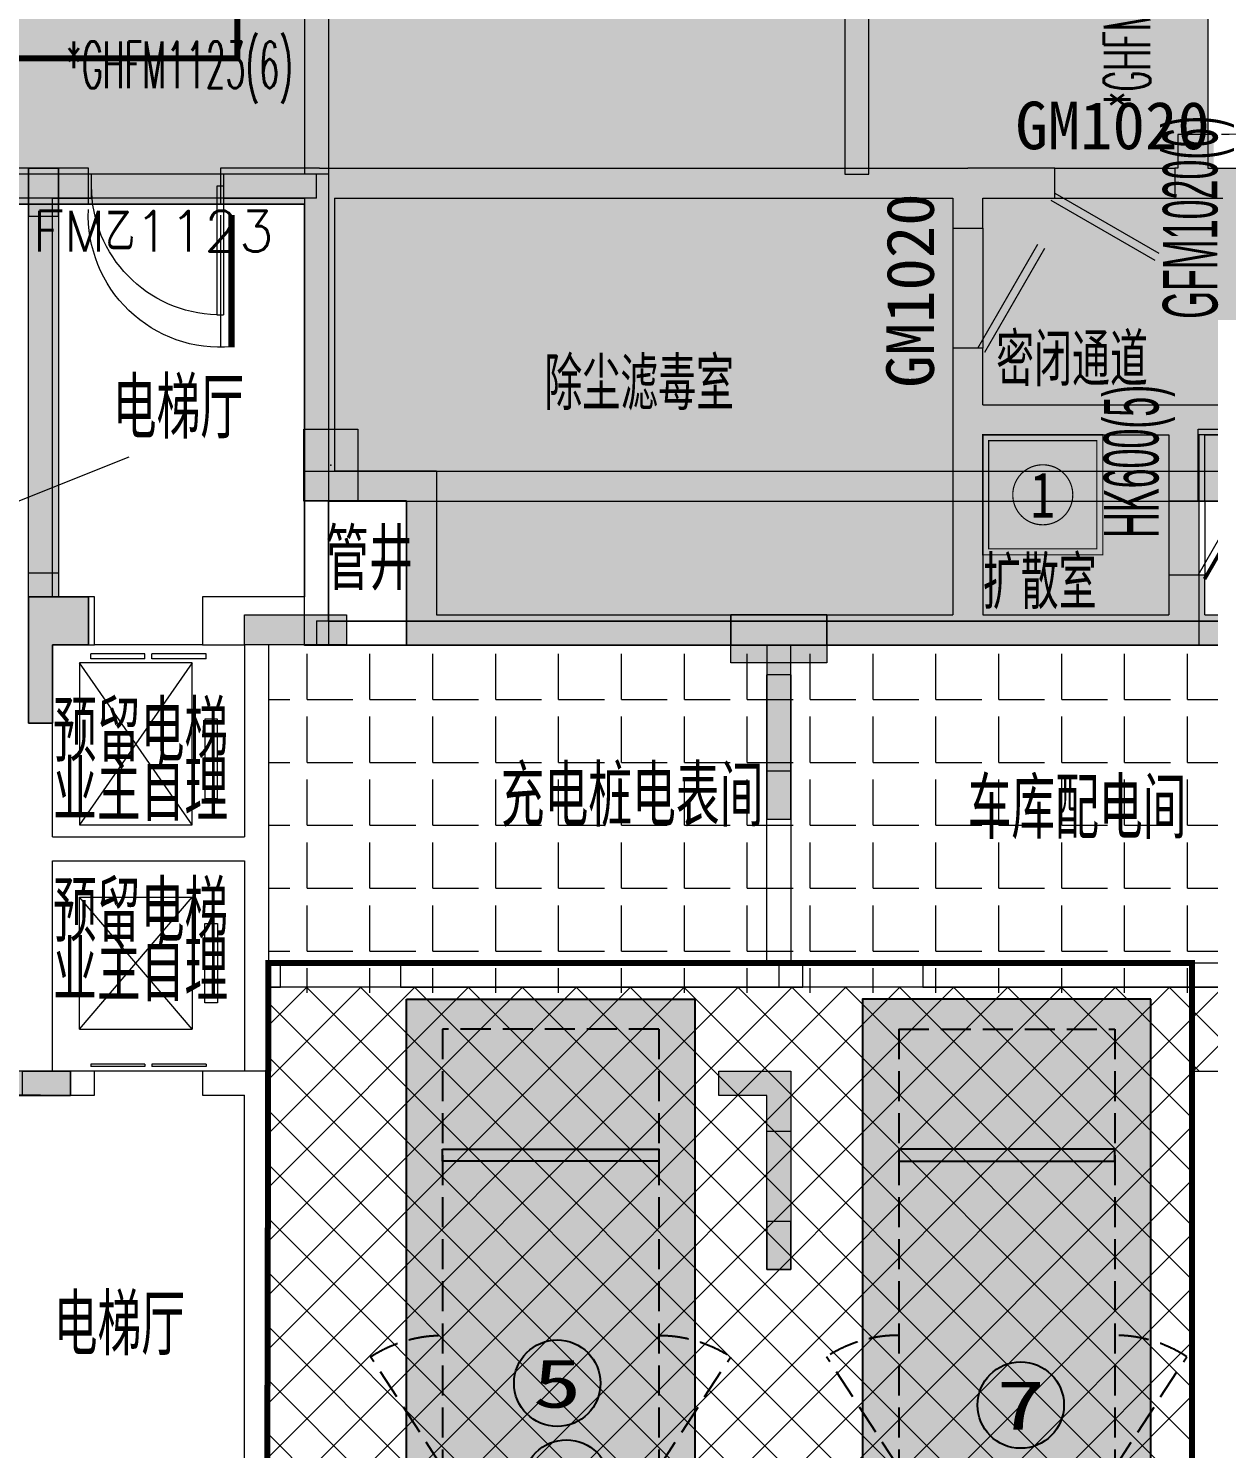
# Model space of a CAD drawing. Extents: x -264757 to 86229, y 4049843 to 4347093.
# Drawn here: x -57534 to -47703, y 4094765 to 4106591 of the extents above; entities that cross this region are included whole.
import ezdxf
from ezdxf.enums import TextEntityAlignment as Align

# ---------------------------------------------------------------- set-up
doc = ezdxf.new("R2010")
doc.units = 0
doc.header["$LTSCALE"] = 1000
doc.header["$MEASUREMENT"] = 0
doc.linetypes.add('AX-01DK-PB01$1$A-001-车位参照B1$0$A-001-车位参照B1$0$A-001-车位参照B1$0$A-H4-001-基本图形$0$A-001-车位B1$0$DASH', pattern=[0.35, 0.25, -0.1])
doc.linetypes.add('DASH', pattern=[0.35, 0.25, -0.1])
for name, color, linetype, plot in [('AX-01DK-PB01$0$AX-001DK-01-PB01-02$0$A-3-WinF(Text)', 8, 'Continuous', False), ('AX-01DK-PB01$0$AX-03CK-02-PB01$0$AX-03CK-02-PB01$0$WINDOW_TEXT', 8, 'Continuous', False), ('AX-01DK-PB01$0$AX-03CK-02-PB01$0$AX-03CK-02-PB01$0$人防$0$WINDOW_TEXT', 8, 'Continuous', False)]:
    doc.layers.add(name, color=color, linetype=linetype, plot=plot)
for name, color, linetype in [('AX-01DK-PB01$0$AX-03CK-02-PB01$0$AX-03CK-02-PB01$0$PUB_HATCH', 8, 'Continuous'), ('AX-01DK-PB01$0$AX-03CK-02-PB01$0$AX-03CK-02-PB01$0$人防$0$人防$0$A-WIND-IDEN', 8, 'Continuous'), ('不利因素5-单面靠墙', 7, 'Continuous'), ('不利因素7-三面靠墙', 7, 'Continuous'), ('不利因素9-坡道上停车', 7, 'Continuous'), ('子母车位', 7, 'Continuous')]:
    doc.layers.add(name, color=color, linetype=linetype)
doc.layers.add('无关图层', color=8, linetype='Continuous', lineweight=0)
doc.layers.add('无关图层 @ 1', color=8, linetype='Continuous', lineweight=0)
doc.layers.add('车位归属楼栋范围线', color=7, linetype='Continuous', true_color=0x19e6c7)
doc.styles.add('AX-01DK-PB01$0$AX-001DK-01-PB01-02$0$_TCH_WINDOW', font='SIMPLEX', dxfattribs={"bigfont": 'GBCBIG'})
doc.styles.add('AX-01DK-PB01$0$AX-03CK-02-PB01$0$_TCH_DIM', font='SIMPLEX', dxfattribs={"bigfont": 'GBCBIG'})
doc.styles.add('AX-01DK-PB01$0$AX-03CK-02-PB01$0$AX-03CK-02-PB01$0$_TCH_DIM', font='SIMPLEX', dxfattribs={"bigfont": 'GBCBIG'})
doc.styles.add('AX-01DK-PB01$0$AX-03CK-02-PB01$0$AX-03CK-02-PB01$0$_TCH_DIM_T3', font='SIMPLEX', dxfattribs={"width": 0.705882, "bigfont": 'GBCBIG'})
doc.styles.add('AX-01DK-PB01$0$AX-03CK-02-PB01$0$AX-03CK-02-PB01$0$人防$0$人防$0$_TCH_DIM', font='$ GAD E', dxfattribs={"width": 0.7, "bigfont": '$ GAD C'})
doc.styles.add('AX-01DK-PB01$0$Standard', font='gbenor.shx', dxfattribs={"bigfont": 'gbcbig.shx'})
doc.styles.add('AX-01DK-PB01$1$AX-001DK-01-PB01-02$0$Standard', font='gbenor.shx', dxfattribs={"bigfont": 'gbcbig.shx'})
doc.styles.add('AX-ACK-P01-WALL$0$黑体', font='simhei.ttf')
doc.styles.add('SX-ACK-PB01-WNC-ALL$0$黑体', font='simhei.ttf')
doc.styles.add('坑编号', font='', dxfattribs={"width": 0.8})
doc.styles.add('宋体', font='')
doc.styles.get('坑编号').set_extended_font_data('SimSun')
doc.styles.get('宋体').set_extended_font_data('SimSun')

# ---------------------------------------------------------------- blocks, each defined once
blk = doc.blocks.new('A$C741380cb')
at = {"layer": '子母车位', "true_color": 0x0617f9}
h = blk.add_hatch(color=5, dxfattribs=at)
h.dxf.hatch_style = 1
h.paths.add_polyline_path([(2400, 0), (2400, -10400), (0, -10400), (0, 0)])
blk = doc.blocks.new('子母车位1')
at = {"layer": '子母车位', "color": 8, "linetype": 'AX-01DK-PB01$1$A-001-车位参照B1$0$A-001-车位参照B1$0$A-001-车位参照B1$0$A-H4-001-基本图形$0$A-001-车位B1$0$DASH'}
for p, q in [((330318, -478521), (332118, -478521)), ((330318, -478521), (330318, -483071, 0)), ((332118, -478521), (332118, -483071, 0)), ((330318, -483071, 0), (332118, -483071, 0)), ((330318, -483621, 0), (332118, -483621, 0)), ((330318, -483621, 0), (330318, -488371)), ((332118, -483621, 0), (332118, -488371)), ((330318, -488371), (332118, -488371))]:
    blk.add_line(p, q, dxfattribs=at)
at = {"layer": '子母车位', "color": 83}
for p, q in [((330018, -483371, 0), (330018, -488671)), ((330018, -483371, 0), (332418, -483371, 0)), ((332418, -483371, 0), (332418, -488671)), ((330018, -488671), (332418, -488671))]:
    blk.add_line(p, q, dxfattribs=at)
blk.add_lwpolyline([(332418, -478271), (330018, -478271), (330018, -483371), (332418, -483371)], close=True, dxfattribs=at)
at = {"layer": '子母车位'}
blk.add_lwpolyline([(332118, -479521), (330318, -479521), (330318, -479621), (332118, -479621)], close=True, dxfattribs=at)
at = {"layer": '子母车位', "linetype": 'AX-01DK-PB01$1$A-001-车位参照B1$0$A-001-车位参照B1$0$A-001-车位参照B1$0$A-H4-001-基本图形$0$A-001-车位B1$0$DASH'}
for points in [[(330318, -482171), (329718, -481249)], [(332118, -482171), (332718, -481249)]]:
    blk.add_lwpolyline(points, dxfattribs=at)
at = {"layer": '子母车位', "elevation": 0}
blk.add_lwpolyline([(332118, -484621), (330318, -484621), (330318, -484721), (332118, -484721)], close=True, dxfattribs=at)
at = {"layer": '子母车位', "linetype": 'AX-01DK-PB01$1$A-001-车位参照B1$0$A-001-车位参照B1$0$A-001-车位参照B1$0$A-H4-001-基本图形$0$A-001-车位B1$0$DASH', "elevation": 0}
for points in [[(330318, -487471), (329718, -486549)], [(332118, -487471), (332718, -486549)]]:
    blk.add_lwpolyline(points, dxfattribs=at)
at = {"layer": '子母车位', "linetype": 'AX-01DK-PB01$1$A-001-车位参照B1$0$A-001-车位参照B1$0$A-001-车位参照B1$0$A-H4-001-基本图形$0$A-001-车位B1$0$DASH'}
for centre, start, end in [((330318, -482171, 0), 89.9997, 123.0554), ((332118, -482171, 0), 56.9439, 89.9997), ((330318, -487471), 89.9997, 123.0554), ((332118, -487471), 56.9439, 89.9997)]:
    blk.add_arc(centre, 1100, start, end, dxfattribs=at)
at = {"layer": '子母车位', "rotation": 179.9996583709065}
blk.add_blockref('A$C741380cb', (332418, -488671), dxfattribs=at)
blk = doc.blocks.new('SX-ACK-PB01-WNC-ALL$0$20200722.21183209')
at = {"layer": '不利因素5-单面靠墙', "true_color": 0x6d711d}
h = blk.add_hatch(color=66, dxfattribs=at)
h.dxf.hatch_style = 1
edge = h.paths.add_edge_path()
edge.add_arc((360, 360), 360, 0, 360)
at = {"layer": '不利因素5-单面靠墙'}
blk.add_circle((360, 360), 360, dxfattribs=at)
at = {"layer": '不利因素5-单面靠墙', "style": 'SX-ACK-PB01-WNC-ALL$0$黑体', "width": 1.390625}
blk.add_text('5', height=407, dxfattribs=at).set_placement((156, 156), (564, 156), align=Align.FIT)
blk = doc.blocks.new('SX-ACK-PB01-WNC-ALL$0$20200722.21183793')
at = {"layer": '不利因素7-三面靠墙', "true_color": 0xed96f4}
h = blk.add_hatch(color=201, dxfattribs=at)
h.dxf.hatch_style = 1
edge = h.paths.add_edge_path()
edge.add_arc((360, 360), 360, 0, 360)
at = {"layer": '不利因素7-三面靠墙'}
blk.add_circle((360, 360), 360, dxfattribs=at)
at = {"layer": '不利因素7-三面靠墙', "style": 'SX-ACK-PB01-WNC-ALL$0$黑体', "width": 1.390625}
blk.add_text('7', height=407, dxfattribs=at).set_placement((156, 156), (564, 156), align=Align.FIT)
blk = doc.blocks.new('AX-ACK-P01-WALL$0$20200722.21184440')
at = {"layer": '不利因素9-坡道上停车', "true_color": 0x6a96bd}
h = blk.add_hatch(color=153, dxfattribs=at)
h.dxf.hatch_style = 1
edge = h.paths.add_edge_path()
edge.add_arc((360, 360), 360, 0, 360)
at = {"layer": '不利因素9-坡道上停车'}
blk.add_circle((360, 360), 360, dxfattribs=at)
at = {"layer": '不利因素9-坡道上停车', "style": 'AX-ACK-P01-WALL$0$黑体', "width": 0.695313}
blk.add_text('16', height=407.3, dxfattribs=at).set_placement((156, 156), (564, 156), align=Align.FIT)
blk = doc.blocks.new('AX-01DK-PB01-RFTC')
at = {"layer": '无关图层'}
h = blk.add_hatch(color=251, dxfattribs=at)
h.dxf.hatch_style = 1
h.paths.add_polyline_path([(19773, -61220), (19773, -62171), (18423, -62170), (18423, -70471), (12324, -70471), (12323, -62170), (7773, -62170), (7777, -120370), (8177, -120370), (8177, -120315), (14323, -119683), (14322, -126122), (25972, -126122), (25972, -124922), (26822, -124926), (26822, -122452), (33923, -122452), (33923, -124922), (34773, -124922), (34773, -126122), (41373, -126125), (41373, -124372), (41823, -124372), (41823, -122152), (41447, -122152), (41447, -120270), (48923, -120270), (48923, -123125), (49323, -123125), (49323, -124675), (51824, -124674), (51824, -124055), (54717, -124055), (54717, -125871), (56816, -125871), (56816, -116250), (55967, -116250), (55967, -111420), (63072, -111420), (63072, -103570), (62080, -103570), (62073, -94584), (64569, -94584), (64573, -65385), (66999, -65385), (67002, -52470), (67402, -52470), (67397, -31965), (65807, -31965), (65807, -26418), (68456, -26418), (68457, -17070), (67422, -17070), (67422, -13843), (60301, -13843), (60302, -3770), (55750, -3770), (55750, -12070), (49652, -12070), (49649, -9275), (45355, -9275), (45349, -3821), (40751, -3820), (40750, -12070), (34663, -12070), (34649, -3820), (25757, -3820), (25757, -12071), (19650, -12071), (19650, -3820), (10752, -3820), (10751, -12072), (4662, -12071), (4661, -3769), (4150, -3770), (100, -3769), (100, -23171), (-701, -23171), (-701, -29550), (100, -29550), (11250, -29550), (11250, -32020), (12100, -32020), (12100, -32970), (10750, -32970), (10754, -41272), (4647, -41271), (4650, -32970), (1953, -32970), (1953, -34670), (100, -34670), (100, -57801), (9743, -57801), (9743, -57272), (13567, -57272), (13567, -56751), (15417, -56751), (15416, -58750), (18923, -58750), (18923, -61220)])
h.paths.add_polyline_path([(41812, -58753), (48919, -58753), (48919, -61220), (49773, -61220), (49773, -62170), (48419, -62173), (48426, -70475), (42319, -70475), (42324, -67872), (39323, -67876), (39323, -62423), (41812, -62423)], flags=16)
h.paths.add_polyline_path([(33923, -58751), (33923, -61220), (34773, -61220), (34773, -62170), (33423, -62171), (33430, -70475), (27323, -70475), (27323, -62171), (26373, -62170), (26373, -60670), (26815, -60670), (26823, -58751), (31623, -58751), (31623, -58751)], flags=16)
h.paths.add_polyline_path([(40754, -41272), (34647, -41271), (34650, -32970), (33700, -32970), (33700, -31470), (34142, -31470), (34150, -29551), (38951, -29551), (38950, -29550), (41250, -29550), (41250, -32020), (42100, -32020), (42100, -32970), (40750, -32970)], flags=16)
h.paths.add_polyline_path([(49647, -41270), (49655, -38470), (45349, -38475), (45349, -33220), (49142, -33220), (49142, -29550), (56249, -29550), (56250, -32020), (57100, -32020), (57100, -32970), (55749, -32970), (55754, -41271)], flags=16)
h.paths.add_polyline_path([(25764, -41272), (19657, -41271), (19657, -32970), (19150, -32970), (19150, -29550), (26257, -29550), (26250, -32020), (27100, -32020), (27100, -32970), (25757, -32970)], flags=16)
h.paths.add_polyline_path([(41812, -87950), (48919, -87950), (48919, -90420), (49773, -90420), (49773, -91370), (48419, -91370), (48428, -99684), (41519, -99659), (41519, -97070), (39326, -97074), (39319, -91620), (41822, -91620)], flags=16)
h.paths.add_polyline_path([(33925, -87950), (33923, -90420), (34773, -90420), (34773, -91370), (33425, -91370), (33428, -99683), (26519, -99658), (26523, -95371), (27330, -95371), (27324, -91371), (26373, -91370), (26373, -89870), (26823, -89870), (26823, -87951), (31623, -87951), (31623, -87951)], flags=16)
h.paths.add_polyline_path([(18923, -87950), (18922, -90419), (19772, -90419), (19772, -91369), (18420, -91369), (18427, -99677), (11523, -99666), (11523, -95370), (12323, -95370), (12323, -91370), (10974, -91370), (10974, -90420), (11823, -90420), (11823, -87950)], flags=16)
h.paths.add_polyline_path([(62209, -60116), (64273, -60116), (64273, -55267), (62209, -55267)], flags=16)
h.paths.add_polyline_path([(59799, -89432), (61752, -89432), (61752, -84521), (59799, -84521)], flags=16)
blk.add_lwpolyline([(41447, -120270), (41447, -122152), (41823, -122152), (41823, -124372), (41373, -124372), (41373, -126125), (34773, -126122), (34773, -124922), (33923, -124922), (33923, -122452), (26822, -122452), (26822, -124926), (25972, -124922), (25972, -126122), (14322, -126122), (14323, -119683)], dxfattribs=at)
blk = doc.blocks.new('*U103')
at = {"layer": '无关图层', "const_width": 10}
for points in [[(1000, 0), (0, 0), (0, 1000), (1000, 1000)], [(950, 50), (50, 50), (50, 950), (950, 950)]]:
    blk.add_lwpolyline(points, close=True, dxfattribs=at)
blk.add_lwpolyline([(500, 750, 0.098491), (404, 731, 0.098491), (323, 677, 0.098491), (269, 596, 0.098491), (250, 500, 0.098491), (269, 404, 0.098491), (323, 323, 0.098491), (404, 269, 0.098491), (500, 250, 0.098491), (596, 269, 0.098491), (677, 323, 0.098491), (731, 404, 0.098491), (750, 500, 0.098491), (731, 596, 0.098491), (677, 677, 0.098491), (596, 731, 0.098491)], format="xyb", close=True, dxfattribs=at)
at = {"layer": '无关图层', "style": '坑编号', "width": 0.8}
blk.add_attdef('X', text='', height=380, dxfattribs=at).set_placement((500, 500), align=Align.MIDDLE_CENTER)
blk = doc.blocks.new('*U169')
at = {"layer": '无关图层'}
ref = blk.add_blockref('*U103', (-49584, 4102207), dxfattribs=at)
ref.add_attrib('X', '1', dxfattribs={"layer": '无关图层 @ 1', "height": 380, "style": '坑编号', "width": 0.8}).set_placement((-49084, 4102707), align=Align.MIDDLE_CENTER)
blk = doc.blocks.new('SX-CK-PB001-WNC$1$20211103.13313578')
at = {"layer": '无关图层'}
h = blk.add_hatch(color=256, dxfattribs=at)
h.dxf.hatch_style = 1
h.paths.add_polyline_path([(0, 600), (450, 600), (450, 0), (0, 0)])
blk.add_lwpolyline([(0, 600), (450, 600), (450, 0), (0, 0)], close=True, dxfattribs=at)
blk.add_point((225, 300), dxfattribs=at)
blk = doc.blocks.new('AX-01DK-PB01$0$AX-001DK-01-PP01$0$AX-001DK-01-PP01$0$$DORLIB2D$00000127')
at = {"layer": '无关图层'}
for points in [[(-0.533, 0.795), (-0.533, 0.69)], [(-0.033, 0.795), (-0.533, 0.795)], [(-0.033, 0.795), (-0.033, 0.69)], [(0.533, 0.795), (0.033, 0.795)], [(0.033, 0.795), (0.033, 0.69)], [(0.533, 0.795), (0.533, 0.69)], [(-0.033, 0.69), (-0.533, 0.69)], [(0.533, 0.69), (0.033, 0.69)], [(0.5, 0.5), (-0.5, 0.5)]]:
    blk.add_lwpolyline(points, dxfattribs=at)
blk = doc.blocks.new('AX-01DK-PB01$0$$DorLib2D$00000001')
at = {"layer": '无关图层'}
for p, q in [((0.45, 0.975), (0.5, 0.975)), ((0.45, 0), (0.45, 0.975)), ((0.5, 0), (0.5, 0.975)), ((0.5, 0), (0.45, 0))]:
    blk.add_line(p, q, dxfattribs=at)
at = {"layer": '无关图层', "lineweight": 13}
blk.add_arc((0.475, 0), 0.975, 91.4693, 180, dxfattribs=at)
blk = doc.blocks.new('AX-01DK-PB01$0$AX-03CK-02-PB01$0$AX-03CK-02-PB01$0$$U_DORLIB2D$00000009')
at = {"layer": '无关图层'}
blk.add_line((0.5, 0.2191), (0.5, 1.2134), dxfattribs=at)
at = {"layer": '无关图层', "const_width": 0.05}
blk.add_lwpolyline([(0.5833, 0.2191), (0.5833, 1.2191)], dxfattribs=at)
at = {"layer": '无关图层'}
blk.add_arc((0.5, 0.2191), 1.0009, 85.22396, 182.38594, dxfattribs=at)
blk = doc.blocks.new('AX-01DK-PB01$0$AX-03CK-02-PB01$0$AX-03CK-02-PB01$0$人防$0$人防$0$$DorLib2D$00000191')
at = {"layer": '无关图层'}
blk.add_line((-0.5, 0.15), (0.366, 0.65), dxfattribs=at)
at = {"layer": '无关图层', "const_width": 0.05}
blk.add_lwpolyline([(-0.55, 0.237), (0.316, 0.737)], dxfattribs=at)
blk = doc.blocks.new('AX-01DK-PB01$0$AX-03CK-02-PB01$0$AX-03CK-02-PB01$0$人防$0$$DorLib2D$00000181')
at = {"layer": '无关图层'}
for p, q in [((-0.533, 0.141), (0.333, 0.641)), ((-0.5, 0.083), (0.366, 0.583))]:
    blk.add_line(p, q, dxfattribs=at)

msp = doc.modelspace()

# ---------------------------------------------------------------- hatches: boundary and pattern name
at = {"layer": 'AX-01DK-PB01$0$AX-03CK-02-PB01$0$AX-03CK-02-PB01$0$PUB_HATCH'}
for points in [[(-47659.6, 4105426.9), (-47659.6, 4105708), (-47959.6, 4105708), (-47959.6, 4105426.9), (-47817.9, 4105343.6)], [(-57633.8, 4105126.9), (-57033.5, 4105126.9), (-57033.5, 4105426.9), (-57633.8, 4105426.9)], [(-55108.4, 4105426.9), (-55933.5, 4105426.9), (-55933.5, 4105126.9), (-55233.5, 4105126.9), (-55108.5, 4105289.4)], [(-55108.5, 4105289.4), (-54983.5, 4105176.9), (-49833.5, 4105176.9), (-49708.5, 4105260.3), (-49708.5, 4105426.9), (-55108.5, 4105426.9)], [(-49583.5, 4105176.9), (-48983.5, 4105176.9), (-48983.5, 4105426.9), (-49708.5, 4105426.9), (-49708.5, 4105260.3)], [(-47959.6, 4105426.9), (-47983.5, 4105426.9), (-47983.5, 4105176.9), (-47834.6, 4105176.9), (-47817.9, 4105343.6)], [(-47817.9, 4105343.6), (-47834.6, 4105176.9), (-47583.5, 4105176.9), (-47333.5, 4105426.9), (-47659.6, 4105426.9)], [(-55108.5, 4105289.4), (-55233.5, 4105126.9), (-55233.5, 4102656.5), (-54983.5, 4102906.5), (-54983.5, 4105176.9)], [(-49833.5, 4105176.9), (-49833.5, 4104926.9), (-49583.5, 4104926.9), (-49583.5, 4105176.9), (-49708.5, 4105260.3)], [(-49583.5, 4103456.5), (-49583.5, 4103926.9), (-49833.5, 4103926.9), (-49833.5, 4103331.5), (-49666.9, 4103331.5)], [(-49666.9, 4103331.5), (-49583.5, 4103206.5), (-48033.5, 4103206.5), (-47875.2, 4103289.9), (-47858.5, 4103456.5), (-49583.5, 4103456.5)], [(-47875.2, 4103289.9), (-47733.5, 4103206.5), (-47333.5, 4103206.5), (-47583.5, 4103456.5), (-47858.5, 4103456.5)], [(-49666.9, 4103331.5), (-49833.5, 4103331.5), (-49833.5, 4101706.5), (-49708.5, 4101623.2), (-49583.5, 4101706.5), (-49583.5, 4103206.5)], [(-48033.5, 4103206.5), (-48033.5, 4102656.5), (-47733.5, 4102656.5), (-47733.5, 4103206.5), (-47875.2, 4103289.9)], [(-54983.5, 4102906.5), (-55233.5, 4102656.5), (-54383.1, 4102656.5), (-54133.1, 4102906.5)], [(-54133.1, 4102906.5), (-54383.1, 4102656.5), (-54383.1, 4101456.5), (-54133.1, 4101706.5)], [(-47733.5, 4101706.5), (-47733.5, 4102036.5), (-48033.5, 4102036.5), (-48033.5, 4101706.5), (-47875.2, 4101623.2)], [(-54133.1, 4101706.5), (-54383.1, 4101456.5), (-49708.5, 4101456.5), (-49708.5, 4101623.2), (-49833.5, 4101706.5)], [(-49708.5, 4101623.2), (-49708.5, 4101456.5), (-47858.5, 4101456.5), (-47875.2, 4101623.2), (-48033.5, 4101706.5), (-49583.5, 4101706.5)], [(-47875.2, 4101623.2), (-47858.5, 4101456.5), (-47083.5, 4101456.5), (-46833.5, 4101706.5), (-47733.5, 4101706.5)]]:
    msp.add_hatch(color=256, dxfattribs=at).paths.add_polyline_path(points)
at = {"layer": '无关图层'}
h = msp.add_hatch(color=256, dxfattribs=at)
h.dxf.hatch_style = 1
h.paths.add_polyline_path([(-57533.3, 4105426.5), (-57283.3, 4105426.5), (-57283.3, 4101856.5), (-57533.3, 4101856.5)])
for points in [[(-57283.3, 4105426.5), (-57533.3, 4105426.5), (-57533.3, 4105026.5), (-57283.3, 4105026.5)], [(-57333.3, 4101456.5), (-57333.3, 4100806.5), (-57533.3, 4100806.5), (-57533.3, 4102056.5), (-57283.3, 4102056.5), (-57283.3, 4101856.5), (-57033.3, 4101856.5), (-57033.3, 4101456.5)], [(-54883.3, 4101706.5), (-54883.3, 4101456.5), (-55733.3, 4101456.5), (-55733.3, 4101706.5)], [(-51683.7, 4101706.5), (-50883.7, 4101706.5), (-50883.7, 4101306.5), (-51683.7, 4101306.5)], [(-51383.5, 4100006.5), (-51183.5, 4100006.5), (-51183.5, 4100406.5), (-51383.5, 4100406.5)], [(-57583.3, 4097906.5), (-57183.3, 4097906.5), (-57183.3, 4097706.5), (-57583.3, 4097706.5)], [(-51783.7, 4097906.5), (-51183.7, 4097906.5), (-51183.7, 4097406.5), (-51383.7, 4097406.5), (-51383.7, 4097706.5), (-51783.7, 4097706.5)], [(-51383.7, 4096256.5), (-51183.7, 4096256.5), (-51183.7, 4096656.5), (-51383.7, 4096656.5)]]:
    msp.add_hatch(color=256, dxfattribs=at).paths.add_polyline_path(points)
h = msp.add_hatch(color=256, dxfattribs=at)
h.dxf.hatch_style = 1
h.paths.add_polyline_path([(-57033.3, 4101456.5), (-57033.3, 4101856.5), (-57533.3, 4101856.5), (-57533.3, 4100806.5), (-57333.3, 4100806.5), (-57333.3, 4101456.5)])
h = msp.add_hatch(color=256, dxfattribs=at)
h.dxf.hatch_style = 1
h.paths.add_polyline_path([(-57033.3, 4101856.5), (-57033.3, 4101456.5), (-57333.3, 4101456.5), (-57333.3, 4100806.5), (-57533.3, 4100806.5), (-57533.3, 4101856.5)])
h = msp.add_hatch(color=256, dxfattribs=at)
h.dxf.hatch_style = 1
h.paths.add_polyline_path([(-54883.3, 4101706.5), (-54883.3, 4101456.5), (-55733.3, 4101456.5), (-55733.3, 4101706.5)])
h = msp.add_hatch(color=256, dxfattribs=at)
h.dxf.hatch_style = 1
h.paths.add_polyline_path([(-51383.7, 4100006.5), (-51183.7, 4100006.5), (-51183.7, 4101456.5), (-50883.7, 4101456.5), (-50883.7, 4101706.5), (-51683.7, 4101706.5), (-51683.7, 4101456.5), (-51383.7, 4101456.5)])
h = msp.add_hatch(color=256, dxfattribs=at)
h.dxf.hatch_style = 1
h.paths.add_polyline_path([(-58683.5, 4097706.5), (-58683.5, 4097306.5), (-58883.5, 4097306.5), (-58883.5, 4097706.5), (-58883.5, 4097706.5), (-58883.5, 4097906.5), (-60033.5, 4097906.5), (-60033.5, 4097906.5), (-57533.5, 4097906.5), (-57533.5, 4097906.5), (-57183.5, 4097906.5), (-57183.5, 4097706.5)])
h = msp.add_hatch(color=256, dxfattribs=at)
h.dxf.hatch_style = 1
h.paths.add_polyline_path([(-51183.5, 4096256.5), (-51383.5, 4096256.5), (-51383.7, 4097706.5), (-51783.7, 4097706.5), (-51783.7, 4097906.5), (-51183.5, 4097906.5)])

# ---------------------------------------------------------------- linework, layer by layer
for p, q in [((-55233.4, 4109151.9), (-55233.4, 4105378)), ((-55033.4, 4109026.9), (-55033.4, 4105378)), ((-50733.4, 4107027), (-50733.4, 4105378)), ((-50533.4, 4105378), (-50533.4, 4107027)), ((-47659.6, 4105708), (-47959.6, 4105708)), ((-47959.6, 4105708), (-47959.6, 4105426.9)), ((-55133.4, 4105378), (-62433.8, 4105378)), ((-57433.8, 4105378), (-57934, 4105378)), ((-57033.5, 4105426.9), (-57633.8, 4105426.9)), ((-57007.5, 4105378), (-57433.8, 4105378)), ((-57033.5, 4105126.9), (-57033.5, 4105426.9)), ((-57007.5, 4105178), (-57007.5, 4105378)), ((-55108.4, 4105426.9), (-55933.5, 4105426.9)), ((-55933.5, 4105426.9), (-55933.5, 4105126.9)), ((-55033.4, 4105378), (-55907.5, 4105378)), ((-55907.5, 4105378), (-55907.5, 4105178)), ((-55033.4, 4105378), (-55233.4, 4105378)), ((-55133.4, 4105178), (-55133.4, 4105378)), ((-55108.5, 4105426.9), (-49708.5, 4105426.9)), ((-55033.4, 4105378), (-55033.4, 4101458)), ((-50733.4, 4105378), (-50533.4, 4105378)), ((-48983.5, 4105426.9), (-49708.5, 4105426.9)), ((-48983.5, 4105426.9), (-47983.5, 4105426.9)), ((-48983.5, 4105176.9), (-48983.5, 4105426.9)), ((-47959.6, 4105426.9), (-47983.5, 4105426.9)), ((-47983.5, 4105426.9), (-47983.5, 4105176.9)), ((-55133.4, 4105178), (-62433.8, 4105178)), ((-57633.8, 4105126.9), (-57033.5, 4105126.9)), ((-57333.8, 4105178), (-57007.5, 4105178)), ((-57333.8, 4101858), (-57333.8, 4105178)), ((-57033.5, 4105126.9), (-55933.5, 4105126.9)), ((-55933.5, 4105126.9), (-55233.5, 4105126.9)), ((-55907.5, 4105178), (-55233.4, 4105178)), ((-55233.5, 4105126.9), (-55233.5, 4102656.5)), ((-55233.4, 4105178), (-55233.4, 4101858)), ((-54983.5, 4105176.9), (-54983.5, 4102906.5)), ((-54983.5, 4105176.9), (-49833.5, 4105176.9)), ((-49833.5, 4105176.9), (-49833.5, 4104926.9)), ((-49583.5, 4104926.9), (-49583.5, 4105176.9)), ((-49583.5, 4105176.9), (-48983.5, 4105176.9)), ((-48983.5, 4105176.9), (-47983.5, 4105176.9)), ((-47983.5, 4105176.9), (-47834.6, 4105176.9)), ((-47834.6, 4105176.9), (-47583.5, 4105176.9)), ((-49833.5, 4104926.9), (-49583.5, 4104926.9)), ((-49833.5, 4104926.9), (-49833.5, 4103926.9)), ((-49583.5, 4104926.9), (-49583.5, 4103926.9)), ((-49583.5, 4103926.9), (-49833.5, 4103926.9)), ((-49833.5, 4103926.9), (-49833.5, 4103331.5)), ((-49583.5, 4103456.5), (-49583.5, 4103926.9)), ((-49583.5, 4103456.5), (-47858.5, 4103456.5)), ((-47858.5, 4103456.5), (-47583.5, 4103456.5)), ((-49833.5, 4103331.5), (-49833.5, 4101706.5)), ((-49583.5, 4103206.5), (-49583.5, 4101706.5)), ((-49583.5, 4103206.5), (-48033.5, 4103206.5)), ((-48033.5, 4103206.5), (-48033.5, 4102656.5)), ((-47733.5, 4102656.5), (-47733.5, 4103206.5)), ((-47733.5, 4103206.5), (-47333.5, 4103206.5)), ((-54983.5, 4102906.5), (-54133.1, 4102906.5)), ((-54133.1, 4102906.5), (-54133.1, 4101706.5)), ((-55233.5, 4102656.5), (-54383.1, 4102656.5)), ((-54383.1, 4102656.5), (-54383.1, 4101456.5)), ((-48033.5, 4102656.5), (-48033.5, 4102036.5)), ((-48033.5, 4102656.5), (-47733.5, 4102656.5)), ((-47733.5, 4102656.5), (-47733.5, 4102036.5)), ((-47733.5, 4102036.5), (-48033.5, 4102036.5)), ((-48033.5, 4102036.5), (-48033.5, 4101706.5)), ((-47733.5, 4101706.5), (-47733.5, 4102036.5)), ((-56983.8, 4101858), (-57333.8, 4101858)), ((-56983.8, 4101458), (-56983.8, 4101858)), ((-55633.4, 4101858), (-56083.8, 4101858)), ((-56083.8, 4101858), (-56083.8, 4101458)), ((-55233.4, 4101858), (-55633.4, 4101858)), ((-54133.1, 4101706.5), (-49833.5, 4101706.5)), ((-49583.5, 4101706.5), (-48033.5, 4101706.5)), ((-47733.5, 4101706.5), (-46833.5, 4101706.5)), ((-55133.2, 4101658), (-47533.4, 4101658)), ((-55133.2, 4101658), (-55133.2, 4101458)), ((-57333.8, 4099858), (-57333.8, 4101458)), ((-57333.8, 4101458), (-56983.8, 4101458)), ((-56083.8, 4101458), (-55733.4, 4101458)), ((-55733.4, 4101458), (-55733.4, 4099858)), ((-55533.4, 4101458), (-55533.4, 4099758)), ((-55033.4, 4101458), (-55533.4, 4101458)), ((-55133.2, 4101458), (-47533.4, 4101458)), ((-54383.1, 4101456.5), (-49708.5, 4101456.5)), ((-49708.5, 4101456.5), (-47858.5, 4101456.5)), ((-47858.5, 4101456.5), (-47083.5, 4101456.5)), ((-55212.5, 4101003.1), (-55212.5, 4101384.1)), ((-54688.6, 4101003.1), (-54688.6, 4101384.1)), ((-54164.7, 4101003.1), (-54164.7, 4101384.1)), ((-53640.9, 4101003.1), (-53640.9, 4101384.1)), ((-53117, 4101003.1), (-53117, 4101384.1)), ((-52593.1, 4101003.1), (-52593.1, 4101384.1)), ((-52069.2, 4101003.1), (-52069.2, 4101384.1)), ((-51545.4, 4101003.1), (-51545.4, 4101384.1)), ((-51021.5, 4101003.1), (-51021.5, 4101384.1)), ((-50497.6, 4101003.1), (-50497.6, 4101384.1)), ((-49973.7, 4101003.1), (-49973.7, 4101384.1)), ((-49449.9, 4101003.1), (-49449.9, 4101384.1)), ((-48926, 4101003.1), (-48926, 4101384.1)), ((-48402.1, 4101003.1), (-48402.1, 4101384.1)), ((-47878.2, 4101003.1), (-47878.2, 4101384.1)), ((-51384, 4101208), (-51384, 4098808)), ((-51184, 4101208), (-51384, 4101208)), ((-51184, 4101208), (-51184, 4098808)), ((-55533.1, 4101003.1), (-55355.4, 4101003.1)), ((-55212.5, 4101003.1), (-54831.5, 4101003.1)), ((-54688.6, 4101003.1), (-54307.6, 4101003.1)), ((-54164.7, 4101003.1), (-53783.7, 4101003.1)), ((-53640.9, 4101003.1), (-53259.9, 4101003.1)), ((-53117, 4101003.1), (-52736, 4101003.1)), ((-52593.1, 4101003.1), (-52212.1, 4101003.1)), ((-52069.2, 4101003.1), (-51688.2, 4101003.1)), ((-51545.4, 4101003.1), (-51164.4, 4101003.1)), ((-51021.5, 4101003.1), (-50640.5, 4101003.1)), ((-50497.6, 4101003.1), (-50116.6, 4101003.1)), ((-49973.7, 4101003.1), (-49592.7, 4101003.1)), ((-49449.9, 4101003.1), (-49068.9, 4101003.1)), ((-48926, 4101003.1), (-48545, 4101003.1)), ((-48402.1, 4101003.1), (-48021.1, 4101003.1)), ((-47878.2, 4101003.1), (-47497.2, 4101003.1)), ((-55212.5, 4100479.3), (-55212.5, 4100860.3)), ((-54688.6, 4100479.3), (-54688.6, 4100860.3)), ((-54164.7, 4100479.3), (-54164.7, 4100860.3)), ((-53640.9, 4100479.3), (-53640.9, 4100860.3)), ((-53117, 4100479.3), (-53117, 4100860.3)), ((-52593.1, 4100479.3), (-52593.1, 4100860.3)), ((-52069.2, 4100479.3), (-52069.2, 4100860.3)), ((-51545.4, 4100479.3), (-51545.4, 4100860.3)), ((-51021.5, 4100479.3), (-51021.5, 4100860.3)), ((-50497.6, 4100479.3), (-50497.6, 4100860.3)), ((-49973.7, 4100479.3), (-49973.7, 4100860.3)), ((-49449.9, 4100479.3), (-49449.9, 4100860.3)), ((-48926, 4100479.3), (-48926, 4100860.3)), ((-48402.1, 4100479.3), (-48402.1, 4100860.3)), ((-47878.2, 4100479.3), (-47878.2, 4100860.3)), ((-55533.1, 4100479.3), (-55355.4, 4100479.3)), ((-55212.5, 4100479.3), (-54831.5, 4100479.3)), ((-54688.6, 4100479.3), (-54307.6, 4100479.3)), ((-54164.7, 4100479.3), (-53783.7, 4100479.3)), ((-53640.9, 4100479.3), (-53259.9, 4100479.3)), ((-53117, 4100479.3), (-52736, 4100479.3)), ((-52593.1, 4100479.3), (-52212.1, 4100479.3)), ((-52069.2, 4100479.3), (-51688.2, 4100479.3)), ((-51545.4, 4100479.3), (-51164.4, 4100479.3)), ((-51021.5, 4100479.3), (-50640.5, 4100479.3)), ((-50497.6, 4100479.3), (-50116.6, 4100479.3)), ((-49973.7, 4100479.3), (-49592.7, 4100479.3)), ((-49449.9, 4100479.3), (-49068.9, 4100479.3)), ((-48926, 4100479.3), (-48545, 4100479.3)), ((-48402.1, 4100479.3), (-48021.1, 4100479.3)), ((-47878.2, 4100479.3), (-47497.2, 4100479.3)), ((-55212.5, 4099955.4), (-55212.5, 4100336.4)), ((-54688.6, 4099955.4), (-54688.6, 4100336.4)), ((-54164.7, 4099955.4), (-54164.7, 4100336.4)), ((-53640.9, 4099955.4), (-53640.9, 4100336.4)), ((-53117, 4099955.4), (-53117, 4100336.4)), ((-52593.1, 4099955.4), (-52593.1, 4100336.4)), ((-52069.2, 4099955.4), (-52069.2, 4100336.4)), ((-51545.4, 4099955.4), (-51545.4, 4100336.4)), ((-51021.5, 4099955.4), (-51021.5, 4100336.4)), ((-50497.6, 4099955.4), (-50497.6, 4100336.4)), ((-49973.7, 4099955.4), (-49973.7, 4100336.4)), ((-49449.9, 4099955.4), (-49449.9, 4100336.4)), ((-48926, 4099955.4), (-48926, 4100336.4)), ((-48402.1, 4099955.4), (-48402.1, 4100336.4)), ((-47878.2, 4099955.4), (-47878.2, 4100336.4)), ((-55533.1, 4099955.4), (-55355.4, 4099955.4)), ((-55212.5, 4099955.4), (-54831.5, 4099955.4)), ((-54688.6, 4099955.4), (-54307.6, 4099955.4)), ((-54164.7, 4099955.4), (-53783.7, 4099955.4)), ((-53640.9, 4099955.4), (-53259.9, 4099955.4)), ((-53117, 4099955.4), (-52736, 4099955.4)), ((-52593.1, 4099955.4), (-52212.1, 4099955.4)), ((-52069.2, 4099955.4), (-51688.2, 4099955.4)), ((-51545.4, 4099955.4), (-51164.4, 4099955.4)), ((-51021.5, 4099955.4), (-50640.5, 4099955.4)), ((-50497.6, 4099955.4), (-50116.6, 4099955.4)), ((-49973.7, 4099955.4), (-49592.7, 4099955.4)), ((-49449.9, 4099955.4), (-49068.9, 4099955.4)), ((-48926, 4099955.4), (-48545, 4099955.4)), ((-48402.1, 4099955.4), (-48021.1, 4099955.4)), ((-47878.2, 4099955.4), (-47497.2, 4099955.4)), ((-57333.8, 4099858), (-55733.4, 4099858)), ((-55212.5, 4099431.5), (-55212.5, 4099812.5)), ((-54688.6, 4099431.5), (-54688.6, 4099812.5)), ((-54164.7, 4099431.5), (-54164.7, 4099812.5)), ((-53640.9, 4099431.5), (-53640.9, 4099812.5)), ((-53117, 4099431.5), (-53117, 4099812.5)), ((-52593.1, 4099431.5), (-52593.1, 4099812.5)), ((-52069.2, 4099431.5), (-52069.2, 4099812.5)), ((-51545.4, 4099431.5), (-51545.4, 4099812.5)), ((-51021.5, 4099431.5), (-51021.5, 4099812.5)), ((-50497.6, 4099431.5), (-50497.6, 4099812.5)), ((-49973.7, 4099431.5), (-49973.7, 4099812.5)), ((-49449.9, 4099431.5), (-49449.9, 4099812.5)), ((-48926, 4099431.5), (-48926, 4099812.5)), ((-48402.1, 4099431.5), (-48402.1, 4099812.5)), ((-47878.2, 4099431.5), (-47878.2, 4099812.5)), ((-55533.4, 4099758), (-55533.4, 4097908)), ((-57333.8, 4099658), (-55733.4, 4099658)), ((-57333.8, 4097908), (-57333.8, 4099658)), ((-55733.4, 4099658), (-55733.4, 4097908)), ((-55533.1, 4099431.5), (-55355.4, 4099431.5)), ((-55212.5, 4099431.5), (-54831.5, 4099431.5)), ((-54688.6, 4099431.5), (-54307.6, 4099431.5)), ((-54164.7, 4099431.5), (-53783.7, 4099431.5)), ((-53640.9, 4099431.5), (-53259.9, 4099431.5)), ((-53117, 4099431.5), (-52736, 4099431.5)), ((-52593.1, 4099431.5), (-52212.1, 4099431.5)), ((-52069.2, 4099431.5), (-51688.2, 4099431.5)), ((-51545.4, 4099431.5), (-51164.4, 4099431.5)), ((-51021.5, 4099431.5), (-50640.5, 4099431.5)), ((-50497.6, 4099431.5), (-50116.6, 4099431.5)), ((-49973.7, 4099431.5), (-49592.7, 4099431.5)), ((-49449.9, 4099431.5), (-49068.9, 4099431.5)), ((-48926, 4099431.5), (-48545, 4099431.5)), ((-48402.1, 4099431.5), (-48021.1, 4099431.5)), ((-47878.2, 4099431.5), (-47497.2, 4099431.5)), ((-57108.8, 4098258), (-57108.8, 4099358)), ((-57108.8, 4099358), (-56168.8, 4099358)), ((-56168.8, 4098258), (-57108.8, 4099358)), ((-57108.8, 4098258), (-56168.8, 4099358)), ((-56168.8, 4099358), (-56168.8, 4098258)), ((-55212.5, 4098907.6), (-55212.5, 4099288.6)), ((-54688.6, 4098907.6), (-54688.6, 4099288.6)), ((-54164.7, 4098907.6), (-54164.7, 4099288.6)), ((-53640.9, 4098907.6), (-53640.9, 4099288.6)), ((-53117, 4098907.6), (-53117, 4099288.6)), ((-52593.1, 4098907.6), (-52593.1, 4099288.6)), ((-52069.2, 4098907.6), (-52069.2, 4099288.6)), ((-51545.4, 4098907.6), (-51545.4, 4099288.6)), ((-51021.5, 4098907.6), (-51021.5, 4099288.6)), ((-50497.6, 4098907.6), (-50497.6, 4099288.6)), ((-49973.7, 4098907.6), (-49973.7, 4099288.6)), ((-49449.9, 4098907.6), (-49449.9, 4099288.6)), ((-48926, 4098907.6), (-48926, 4099288.6)), ((-48402.1, 4098907.6), (-48402.1, 4099288.6)), ((-47878.2, 4098907.6), (-47878.2, 4099288.6)), ((-56063.8, 4098478), (-56063.8, 4099138)), ((-56063.8, 4099138), (-55958.8, 4099138)), ((-55958.8, 4099138), (-55958.8, 4098478)), ((-55533.1, 4098907.6), (-55355.4, 4098907.6)), ((-55212.5, 4098907.6), (-54831.5, 4098907.6)), ((-54688.6, 4098907.6), (-54307.6, 4098907.6)), ((-54164.7, 4098907.6), (-53783.7, 4098907.6)), ((-53640.9, 4098907.6), (-53259.9, 4098907.6)), ((-53117, 4098907.6), (-52736, 4098907.6)), ((-52593.1, 4098907.6), (-52212.1, 4098907.6)), ((-52069.2, 4098907.6), (-51688.2, 4098907.6)), ((-51545.4, 4098907.6), (-51164.4, 4098907.6)), ((-51021.5, 4098907.6), (-50640.5, 4098907.6)), ((-50497.6, 4098907.6), (-50116.6, 4098907.6)), ((-49973.7, 4098907.6), (-49592.7, 4098907.6)), ((-49449.9, 4098907.6), (-49068.9, 4098907.6)), ((-48926, 4098907.6), (-48545, 4098907.6)), ((-48402.1, 4098907.6), (-48021.1, 4098907.6)), ((-47878.2, 4098907.6), (-47497.2, 4098907.6)), ((-55434.4, 4098808), (-55534.4, 4098808)), ((-55534.4, 4098808), (-55534.4, 4098608)), ((-55434.4, 4098608), (-55434.4, 4098808)), ((-55212.5, 4098559.1), (-55212.5, 4098764.8)), ((-54688.6, 4098559.1), (-54688.6, 4098764.8)), ((-51284, 4098808), (-54434.4, 4098808)), ((-54434.4, 4098808), (-54434.4, 4098608)), ((-54164.7, 4098559.1), (-54164.7, 4098764.8)), ((-53640.9, 4098559.1), (-53640.9, 4098764.8)), ((-53117, 4098559.1), (-53117, 4098764.8)), ((-52593.1, 4098559.1), (-52593.1, 4098764.8)), ((-52069.2, 4098559.1), (-52069.2, 4098764.8)), ((-51545.4, 4098559.1), (-51545.4, 4098764.8)), ((-51084, 4098808), (-51284, 4098808)), ((-51284, 4098808), (-51284, 4098608)), ((-51084, 4098608), (-51084, 4098808)), ((-51021.5, 4098559.1), (-51021.5, 4098764.8)), ((-50497.6, 4098559.1), (-50497.6, 4098764.8)), ((-47033.6, 4098808), (-50084, 4098808)), ((-50084, 4098808), (-50084, 4098608)), ((-49973.7, 4098559.1), (-49973.7, 4098764.8)), ((-49449.9, 4098559.1), (-49449.9, 4098764.8)), ((-48926, 4098559.1), (-48926, 4098764.8)), ((-48402.1, 4098559.1), (-48402.1, 4098764.8)), ((-47878.2, 4098559.1), (-47878.2, 4098764.8)), ((-57185.9, 4091696.3), (-50274.2, 4098608)), ((-57185.6, 4091247.6), (-49825.1, 4098608)), ((-57185.3, 4090798.9), (-49376.1, 4098608)), ((-57184.9, 4090350.2), (-48927.1, 4098608)), ((-57184.6, 4089901.5), (-48478.1, 4098608)), ((-57184.3, 4089452.8), (-48029.1, 4098608)), ((-57184, 4089004.1), (-47580.1, 4098608)), ((-55534.4, 4098608), (-55434.4, 4098608)), ((-55534.4, 4098287), (-55213.3, 4098608)), ((-55534.4, 4097838), (-54764.3, 4098608)), ((-55534.4, 4097388.9), (-54315.3, 4098608)), ((-55534.4, 4096939.9), (-53866.3, 4098608)), ((-55534.4, 4096490.9), (-53417.2, 4098608)), ((-55534.4, 4096041.9), (-52968.2, 4098608)), ((-55534.4, 4095592.9), (-52519.2, 4098608)), ((-55534.4, 4095143.9), (-52070.2, 4098608)), ((-55534.4, 4094694.9), (-51621.2, 4098608)), ((-55534.4, 4094245.9), (-51172.2, 4098608)), ((-55534.4, 4093796.8), (-50723.2, 4098608)), ((-47033.4, 4098608), (-55534.4, 4098608)), ((-55534.4, 4098608), (-55534.4, 4093408)), ((-33516.3, 4076908), (-55216.3, 4098608)), ((-33479.6, 4077320.3), (-54767.3, 4098608)), ((-54434.4, 4098608), (-51284, 4098608)), ((-33479.6, 4077769.3), (-54318.3, 4098608)), ((-33479.6, 4078218.4), (-53869.3, 4098608)), ((-33479.6, 4078667.4), (-53420.3, 4098608)), ((-47833.4, 4093470.2), (-52971.2, 4098608)), ((-47833.4, 4093919.2), (-52522.2, 4098608)), ((-47833.4, 4094368.2), (-52073.2, 4098608)), ((-47833.4, 4094817.2), (-51624.2, 4098608)), ((-51284, 4098608), (-51084, 4098608)), ((-47833.4, 4095266.3), (-51175.2, 4098608)), ((-47833.4, 4095715.3), (-50726.2, 4098608)), ((-47833.4, 4096164.3), (-50277.2, 4098608)), ((-50084, 4098608), (-47033.6, 4098608)), ((-47833.4, 4096613.3), (-49828.2, 4098608)), ((-47833.4, 4097062.3), (-49379.1, 4098608)), ((-47833.4, 4097511.3), (-48930.1, 4098608)), ((-47781.1, 4097908), (-48481.1, 4098608)), ((-47332.1, 4097908), (-48032.1, 4098608)), ((-47831.1, 4097908), (-47131.1, 4098608)), ((-55958.8, 4098478), (-56063.8, 4098478)), ((-33965.3, 4076908), (-55534.4, 4098477)), ((-34414.4, 4076908), (-55534.4, 4098028)), ((-56983.8, 4097908), (-57333.8, 4097908)), ((-57183.7, 4088555.4), (-47833.4, 4097905.7)), ((-56983.8, 4097708), (-56983.8, 4097908)), ((-55533.6, 4097908), (-56083.8, 4097908)), ((-56083.8, 4097908), (-56083.8, 4097708)), ((-55533.4, 4097908), (-55733.4, 4097908)), ((-55533.6, 4093408), (-55533.6, 4097908)), ((-47833.4, 4093408), (-47833.4, 4097908)), ((-47833.4, 4097908), (-47033.4, 4097908)), ((-47833.4, 4093408), (-47833.4, 4097908)), ((-47833.4, 4097908), (-47033.4, 4097908)), ((-57433.8, 4097708), (-58683.4, 4097708)), ((-57433.8, 4097708), (-56983.8, 4097708)), ((-56083.8, 4097708), (-55733.6, 4097708)), ((-55733.6, 4093658), (-55733.6, 4097708)), ((-34863.4, 4076908), (-55534.4, 4097579)), ((-57183.4, 4088106.7), (-47833.4, 4097456.6)), ((-35312.4, 4076908), (-55534.4, 4097130)), ((-57183, 4087658), (-47833.4, 4097007.6)), ((-35761.4, 4076908), (-55534.4, 4096681)), ((-57182.7, 4087209.3), (-47833.4, 4096558.6)), ((-36210.4, 4076908), (-55534.4, 4096232)), ((-57182.4, 4086760.6), (-47833.4, 4096109.6)), ((-36659.4, 4076908), (-55534.4, 4095783)), ((-57182.1, 4086311.9), (-47833.4, 4095660.6)), ((-37108.4, 4076908), (-55534.4, 4095334)), ((-57181.8, 4085863.2), (-47833.4, 4095211.6)), ((-37557.4, 4076908), (-55534.4, 4094884.9))]:
    msp.add_line(p, q, dxfattribs=at)
for points in [[(-57533.3, 4105426.5), (-57283.3, 4105426.5), (-57283.3, 4101856.5), (-57533.3, 4101856.5)], [(-57283.3, 4105426.5), (-57533.3, 4105426.5), (-57533.3, 4105026.5), (-57283.3, 4105026.5)], [(-55033.4, 4101653.4), (-55033.4, 4102653.4), (-47533.8, 4102653.4), (-47533.8, 4101653.4)], [(-57333.3, 4101456.5), (-57333.3, 4100806.5), (-57533.3, 4100806.5), (-57533.3, 4102056.5), (-57283.3, 4102056.5), (-57283.3, 4101856.5), (-57033.3, 4101856.5), (-57033.3, 4101456.5)], [(-57033.3, 4101456.5), (-57033.3, 4101856.5), (-57533.3, 4101856.5), (-57533.3, 4100806.5), (-57333.3, 4100806.5), (-57333.3, 4101456.5)], [(-57033.3, 4101856.5), (-57033.3, 4101456.5), (-57333.3, 4101456.5), (-57333.3, 4100806.5), (-57533.3, 4100806.5), (-57533.3, 4101856.5)], [(-54883.3, 4101706.5), (-54883.3, 4101456.5), (-55733.3, 4101456.5), (-55733.3, 4101706.5)], [(-51683.7, 4101706.5), (-50883.7, 4101706.5), (-50883.7, 4101306.5), (-51683.7, 4101306.5)], [(-56168.8, 4101308), (-57108.8, 4101308), (-57108.8, 4099958), (-56168.8, 4099958)], [(-55958.8, 4100838), (-56063.8, 4100838), (-56063.8, 4100178), (-55958.8, 4100178)], [(-51383.5, 4100006.5), (-51183.5, 4100006.5), (-51183.5, 4100406.5), (-51383.5, 4100406.5)], [(-58883.5, 4097306.5), (-58683.5, 4097306.5), (-58683.5, 4097706.5), (-57183.3, 4097706.5), (-57183.3, 4097906.5), (-58883.5, 4097906.5)], [(-57583.3, 4097906.5), (-57183.3, 4097906.5), (-57183.3, 4097706.5), (-57583.3, 4097706.5)], [(-51183.5, 4096256.5), (-51383.5, 4096256.5), (-51383.7, 4097706.5), (-51783.7, 4097706.5), (-51783.7, 4097906.5), (-51783.7, 4097906.5), (-51183.5, 4097906.5)], [(-51783.7, 4097906.5), (-51183.7, 4097906.5), (-51183.7, 4097406.5), (-51383.7, 4097406.5), (-51383.7, 4097706.5), (-51783.7, 4097706.5)], [(-51383.7, 4096256.5), (-51183.7, 4096256.5), (-51183.7, 4096656.5), (-51383.7, 4096656.5)]]:
    msp.add_lwpolyline(points, close=True, dxfattribs=at)
for points in [[(-56698.2, 4103020.8), (-58027.1, 4102489.2), (-58016.6, 4102154.2), (-58353.7, 4102697.8), (-58340.5, 4102363.9), (-59669.4, 4101832.3)], [(-54333.6, 4101453.4), (-55233.4, 4101453.4), (-55233.4, 4102903.4), (-47333.8, 4102903.4), (-47333.8, 4101453.4), (-54333.6, 4101453.4)], [(-56168.8, 4099958), (-57108.8, 4101308)], [(-56168.8, 4101308), (-57108.8, 4099958)], [(-57108.8, 4098258), (-56168.8, 4098258)]]:
    msp.add_lwpolyline(points, dxfattribs=at)
at = {"layer": '无关图层', "ltscale": 0.5}
for points in [[(-54883.3, 4101706.5), (-54883.3, 4101456.5), (-55733.3, 4101456.5), (-55733.3, 4101706.5)], [(-51383.7, 4100006.5), (-51183.7, 4100006.5), (-51183.7, 4101456.5), (-50883.7, 4101456.5), (-50883.7, 4101706.5), (-51683.7, 4101706.5), (-51683.7, 4101456.5), (-51383.7, 4101456.5)]]:
    msp.add_lwpolyline(points, close=True, dxfattribs=at)
at = {"layer": '车位归属楼栋范围线', "linetype": 'DASH', "ltscale": 5, "const_width": 50}
for points in [[(-81383.7, 4158458.2), (-81383.7, 4111561.9), (-81383.7, 4111561.9), (-69389.6, 4111578), (-69389.6, 4116758), (-63550.9, 4116758), (-63550.9, 4106342.3), (-55792.6, 4106342.3), (-55792.6, 4111326.9), (-40109.6, 4111326.9), (-40109.6, 4116758), (-26632, 4116758), (-26632, 4124008), (-27083.6, 4124008), (-27079.3, 4127908), (-30681.1, 4127906.7), (-30681.1, 4122795), (-36179.7, 4122799.3), (-36179.7, 4146571.2), (-33104.2, 4146571.2), (-33104.2, 4162892)], [(-26384.6, 4095557.9), (-40533.2, 4095559.9), (-40533.2, 4093656.5), (-47840.9, 4093656.5), (-47840.9, 4098808), (-55534.4, 4098808), (-55545.3, 4093658.8), (-57004.5, 4093657), (-56964.9, 4082611), (-57468.4, 4082605.7), (-57468.4, 4076510.4), (-49384.2, 4076515.9), (-26083.2, 4076439.1)]]:
    msp.add_lwpolyline(points, dxfattribs=at)

# ---------------------------------------------------------------- block references
at = {"layer": '不利因素5-单面靠墙'}
msp.add_blockref('SX-ACK-PB01-WNC-ALL$0$20200722.21183209', (-53488.4, 4094949.6, 0), dxfattribs=at)
at = {"layer": '不利因素7-三面靠墙'}
msp.add_blockref('SX-ACK-PB01-WNC-ALL$0$20200722.21183793', (-49627.9, 4094767.7), dxfattribs=at)
at = {"layer": '不利因素9-坡道上停车'}
msp.add_blockref('AX-ACK-P01-WALL$0$20200722.21184440', (-53411.6, 4094118.1), dxfattribs=at)
at = {"layer": '子母车位', "xscale": -1, "rotation": 359.9996583709064}
msp.add_blockref('子母车位1', (278038, 4576777.1, 0), dxfattribs=at)
at = {"layer": '子母车位', "rotation": 0.0003416290935777924}
msp.add_blockref('子母车位1', (-380605.2, 4576777.1, 0), dxfattribs=at)
at = {"layer": '无关图层'}
for name, p in [('AX-01DK-PB01-RFTC', (-89156.8, 4227579.4)), ('SX-CK-PB001-WNC$1$20211103.13313578', (-55239.6, 4102653)), ('SX-CK-PB001-WNC$1$20211103.13313578', (-47789.6, 4102653))]:
    msp.add_blockref(name, p, dxfattribs=at)
ref = msp.add_blockref('AX-01DK-PB01$0$AX-03CK-02-PB01$0$AX-03CK-02-PB01$0$$U_DORLIB2D$00000009', (-47809.6, 4106308), dxfattribs=dict(at, xscale=-1200, yscale=1200, zscale=300, rotation=269.9999998876372))
ref.add_attrib('A', '*GHFM1223(6)', (-48188.8, 4105932.8), dxfattribs={"layer": 'AX-01DK-PB01$0$AX-03CK-02-PB01$0$AX-03CK-02-PB01$0$WINDOW_TEXT', "height": 386.75, "rotation": 90, "style": 'AX-01DK-PB01$0$AX-03CK-02-PB01$0$AX-03CK-02-PB01$0$_TCH_DIM_T3', "width": 0.49827})
ref = msp.add_blockref('AX-01DK-PB01$0$AX-03CK-02-PB01$0$AX-03CK-02-PB01$0$$U_DORLIB2D$00000009', (-56483.5, 4105276.9), dxfattribs=dict(at, xscale=1100, yscale=-1100, zscale=300, rotation=359.9999824764416))
ref.add_attrib('A', '*GHFM1123(6)', (-57220.5, 4106093.9), dxfattribs={"layer": 'AX-01DK-PB01$0$AX-03CK-02-PB01$0$AX-03CK-02-PB01$0$WINDOW_TEXT', "height": 386.75, "rotation": 359.99998, "style": 'AX-01DK-PB01$0$AX-03CK-02-PB01$0$AX-03CK-02-PB01$0$_TCH_DIM_T3', "width": 0.49827})
ref = msp.add_blockref('AX-01DK-PB01$0$AX-03CK-02-PB01$0$AX-03CK-02-PB01$0$人防$0$$DorLib2D$00000181', (-48483.5, 4105301.9), dxfattribs=dict(at, xscale=1000, yscale=-1000, zscale=250, rotation=5.710761340901815e-05))
ref.add_attrib('A', 'GM1020', (-49312, 4105584.3), dxfattribs={"layer": 'AX-01DK-PB01$0$AX-03CK-02-PB01$0$AX-03CK-02-PB01$0$人防$0$WINDOW_TEXT', "height": 396.52, "rotation": 0.00006, "style": '宋体'})
ref = msp.add_blockref('AX-01DK-PB01$0$AX-03CK-02-PB01$0$AX-03CK-02-PB01$0$人防$0$人防$0$$DorLib2D$00000191', (-47458.5, 4104126.9), dxfattribs=dict(at, xscale=1000, yscale=1000, zscale=250, rotation=270.0000556584648))
ref.add_attrib('A', 'GFM1020(6)', (-47629, 4104172.1), dxfattribs={"layer": 'AX-01DK-PB01$0$AX-03CK-02-PB01$0$AX-03CK-02-PB01$0$人防$0$人防$0$A-WIND-IDEN', "height": 455, "rotation": 90.00006, "style": 'AX-01DK-PB01$0$AX-03CK-02-PB01$0$AX-03CK-02-PB01$0$人防$0$人防$0$_TCH_DIM', "width": 0.49})
ref = msp.add_blockref('AX-01DK-PB01$0$$DorLib2D$00000001', (-56457.5, 4105278), dxfattribs=dict(at, xscale=-1100, yscale=1100, zscale=200, rotation=180))
ref.add_attrib('A', 'FM乙1123', (-57498.8, 4104733.8), dxfattribs={"layer": 'AX-01DK-PB01$0$AX-001DK-01-PB01-02$0$A-3-WinF(Text)', "height": 337.59, "style": 'AX-01DK-PB01$0$AX-001DK-01-PB01-02$0$_TCH_WINDOW'})
ref = msp.add_blockref('AX-01DK-PB01$0$AX-03CK-02-PB01$0$AX-03CK-02-PB01$0$人防$0$$DorLib2D$00000181', (-49708.5, 4104426.9), dxfattribs=dict(at, xscale=-1000, yscale=1000, zscale=250, rotation=269.9999485307176))
ref.add_attrib('A', 'GM1020', (-49990.9, 4103598.4), dxfattribs={"layer": 'AX-01DK-PB01$0$AX-03CK-02-PB01$0$AX-03CK-02-PB01$0$人防$0$WINDOW_TEXT', "height": 396.52, "rotation": 89.99995, "style": '宋体'})
ref = msp.add_blockref('AX-01DK-PB01$0$AX-03CK-02-PB01$0$AX-03CK-02-PB01$0$人防$0$人防$0$$DorLib2D$00000191', (-47883.5, 4102346.5), dxfattribs=dict(at, xscale=-620, yscale=620, zscale=300, rotation=269.9999456818001))
ref.add_attrib('A', 'HK600(5)', (-48119.9, 4102346.5), dxfattribs={"layer": 'AX-01DK-PB01$0$AX-03CK-02-PB01$0$AX-03CK-02-PB01$0$人防$0$人防$0$A-WIND-IDEN', "height": 455, "rotation": 89.99995, "style": 'AX-01DK-PB01$0$AX-03CK-02-PB01$0$AX-03CK-02-PB01$0$人防$0$人防$0$_TCH_DIM', "width": 0.49})
at = {"layer": '无关图层', "xscale": -900}
for p, yscale, zscale, rotation in [((-56533.8, 4101658), 400, 400, 180), ((-56533.8, 4097808), -200, 200, 179.9999999925303)]:
    msp.add_blockref('AX-01DK-PB01$0$AX-001DK-01-PP01$0$AX-001DK-01-PP01$0$$DORLIB2D$00000127', p, dxfattribs=dict(at, yscale=yscale, zscale=zscale, rotation=rotation))
at = {"layer": '车位归属楼栋范围线'}
msp.add_blockref('*U169', (0, 0), dxfattribs=at)

# ---------------------------------------------------------------- texts
at = {"layer": '无关图层'}
for s, height, style, p in [('密闭通道', 438.87, 'AX-01DK-PB01$0$AX-03CK-02-PB01$0$_TCH_DIM', (-49472.8, 4103610.8)), ('除尘滤毒室', 438.87, 'AX-01DK-PB01$0$AX-03CK-02-PB01$0$AX-03CK-02-PB01$0$_TCH_DIM', (-53235.6, 4103412.2)), ('电梯厅', 506.38, 'AX-01DK-PB01$0$Standard', (-56830.7, 4103174.8)), ('管井', 506.38, 'AX-01DK-PB01$1$AX-001DK-01-PB01-02$0$Standard', (-55060.4, 4101914.4)), ('扩散室', 438.87, 'AX-01DK-PB01$0$AX-03CK-02-PB01$0$AX-03CK-02-PB01$0$_TCH_DIM', (-49583.5, 4101755.5)), ('预留电梯', 506.38, 'AX-01DK-PB01$0$Standard', (-57327.4, 4100484.6)), ('业主自理', 506.38, 'AX-01DK-PB01$0$Standard', (-57327.4, 4099990.2)), ('充电桩电表间', 506.38, 'AX-01DK-PB01$1$AX-001DK-01-PB01-02$0$Standard', (-53598.9, 4099944.2)), ('车库配电间', 506.38, 'AX-01DK-PB01$1$AX-001DK-01-PB01-02$0$Standard', (-49710.1, 4099842.1)), ('预留电梯', 506.38, 'AX-01DK-PB01$0$Standard', (-57327.4, 4098984.9)), ('业主自理', 506.38, 'AX-01DK-PB01$0$Standard', (-57327.4, 4098490.5)), ('电梯厅', 506.38, 'AX-01DK-PB01$0$Standard', (-57322.4, 4095541.9))]:
    msp.add_text(s, height=height, dxfattribs=dict(at, style=style)).set_placement(p)

doc.saveas('drawing.dxf')
